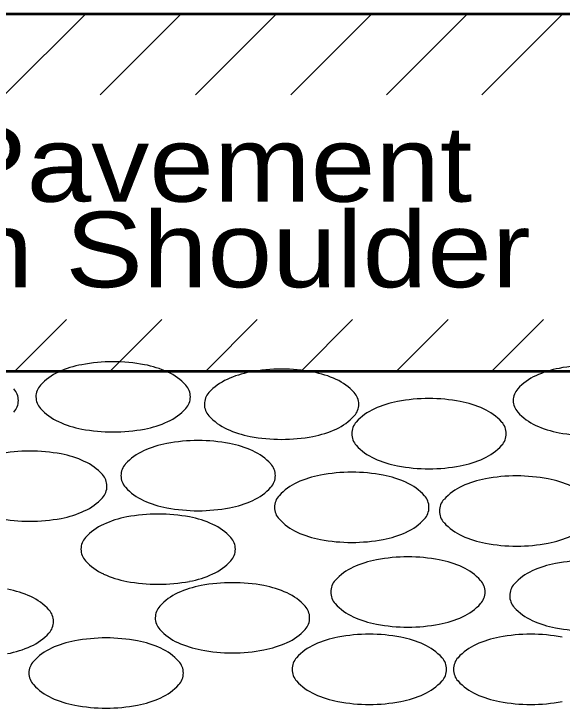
# Model space of a CAD drawing. Extents: x 32.6 to 67.9, y 27.2 to 49.
# Drawn here: x 39.108 to 39.976, y 41.257 to 42.356 of the extents above; entities that cross this region are included whole.
import ezdxf

# ---------------------------------------------------------------- set-up
doc = ezdxf.new("R2010")
doc.units = 0
doc.header["$LTSCALE"] = 0.048
for name, color, linetype, lineweight in [('1', 7, 'Continuous', 25), ('3', 7, 'Continuous', 25), ('4', 7, 'Continuous', 25)]:
    doc.layers.add(name, color=color, linetype=linetype, lineweight=lineweight)

msp = doc.modelspace()

# ---------------------------------------------------------------- linework, layer by layer
at = {"layer": '1', "lineweight": 53}
for p, q in [((37.71925, 42.35625), (46.47142, 42.35625)), ((37.96942, 41.79058), (40.392, 41.79058))]:
    msp.add_line(p, q, dxfattribs=at)
at = {"layer": '1'}
for p, q in [((39.09317, 42.22792), (39.2215, 42.35625)), ((39.24442, 42.22792), (39.37267, 42.35625)), ((39.3955, 42.22792), (39.52383, 42.35625)), ((39.54667, 42.22792), (39.67492, 42.35625)), ((39.69783, 42.22792), (39.82608, 42.35625)), ((39.84892, 42.22792), (39.97725, 42.35625)), ((39.10925, 41.79058), (39.191, 41.87217)), ((39.2605, 41.79058), (39.34208, 41.87217)), ((39.41158, 41.79058), (39.49325, 41.87217)), ((39.56275, 41.79058), (39.64433, 41.87217)), ((39.71383, 41.79058), (39.7955, 41.87217)), ((39.86508, 41.79058), (39.94667, 41.87217))]:
    msp.add_line(p, q, dxfattribs=at)
at = {"layer": '4'}
for centre, radius, start, end in [((39.24495, 41.64279), 0.16068, 100.64033, 114.42143), ((39.26498, 41.53692), 0.26839, 89.99639, 100.65923), ((39.26498, 41.53692), 0.26839, 79.34077, 90.0036), ((39.285, 41.64244), 0.16097, 65.6104, 79.39151), ((39.21503, 41.7087), 0.08822, 114.41192, 137.62591), ((39.31499, 41.7087), 0.08822, 42.37408, 65.58808), ((39.51214, 41.63111), 0.16078, 100.74124, 114.52234), ((39.53181, 41.5253), 0.26839, 89.99639, 100.65923), ((39.53181, 41.5253), 0.26839, 79.34077, 90.0036), ((39.55154, 41.63082), 0.16106, 65.50965, 79.29076), ((40.00127, 41.63667), 0.16106, 100.70924, 114.49034), ((40.02101, 41.53115), 0.26839, 89.99639, 100.65923), ((39.97099, 41.70307), 0.08808, 114.47965, 137.69364), ((39.17007, 41.74974), 0.02739, 137.7174, 180.0594), ((39.35995, 41.74974), 0.02739, 359.94059, 42.28259), ((39.48186, 41.69702), 0.08822, 114.41192, 137.62591), ((39.58182, 41.69702), 0.08822, 42.37408, 65.58808), ((39.08756, 41.7439), 0.02739, 359.94059, 42.28259), ((39.43683, 41.73813), 0.02729, 137.64282, 179.98482), ((39.62685, 41.73813), 0.02729, 0.01517, 42.35717), ((39.9261, 41.7439), 0.02739, 137.7174, 180.0594), ((39.17, 41.74974), 0.02729, 180.01517, 222.35717), ((39.36002, 41.74974), 0.02729, 317.64282, 359.98482), ((39.76529, 41.47863), 0.26839, 89.99639, 100.65923), ((39.76529, 41.47863), 0.26839, 79.34077, 90.0036), ((39.08763, 41.7439), 0.02729, 317.64282, 359.98482), ((39.4369, 41.73813), 0.02739, 179.94059, 222.28259), ((39.62678, 41.73813), 0.02739, 317.7174, 0.0594), ((39.74527, 41.58416), 0.16097, 100.60849, 114.3896), ((39.78531, 41.58416), 0.16097, 65.6104, 79.39151), ((39.92603, 41.7439), 0.02729, 180.01517, 222.35717), ((39.21503, 41.79085), 0.08822, 222.37408, 245.58808), ((39.31499, 41.79085), 0.08822, 294.41192, 317.62591), ((39.71528, 41.65063), 0.08808, 114.47965, 137.69364), ((39.81531, 41.65063), 0.08808, 42.30635, 65.52034), ((39.97099, 41.7848), 0.08808, 222.30635, 245.52034), ((39.48186, 41.77917), 0.08822, 222.37408, 245.58808), ((39.58182, 41.77917), 0.08822, 294.41192, 317.62591), ((39.24531, 41.85676), 0.16078, 245.47766, 259.25876), ((39.28471, 41.85704), 0.16106, 280.70924, 294.49034), ((39.67039, 41.69146), 0.02739, 137.7174, 180.0594), ((39.8602, 41.69139), 0.02742, 0.13286, 42.47486), ((40.00127, 41.8512), 0.16106, 245.50965, 259.29076), ((39.26498, 41.96256), 0.26839, 259.34077, 270.0036), ((39.26498, 41.96256), 0.26839, 269.99639, 280.65923), ((39.51214, 41.84507), 0.16078, 245.47766, 259.25876), ((39.55154, 41.84536), 0.16106, 280.70924, 294.49034), ((39.67039, 41.69146), 0.02739, 179.94059, 222.28259), ((39.8602, 41.69153), 0.02742, 317.52513, 359.86713), ((40.02101, 41.95672), 0.26839, 259.34077, 270.0036), ((39.39971, 41.41216), 0.26839, 89.99639, 100.65923), ((39.39971, 41.41216), 0.26839, 79.34077, 90.0036), ((39.53181, 41.95088), 0.26839, 259.34077, 270.0036), ((39.53181, 41.95088), 0.26839, 269.99639, 280.65923), ((39.37969, 41.51768), 0.16097, 100.60849, 114.3896), ((39.41973, 41.51768), 0.16097, 65.6104, 79.39151), ((39.71528, 41.73228), 0.08808, 222.30635, 245.52034), ((39.81531, 41.73228), 0.08808, 294.47965, 317.69364), ((39.13295, 41.39556), 0.26839, 89.99639, 100.65923), ((39.13295, 41.39556), 0.26839, 79.34077, 90.0036), ((39.15261, 41.50136), 0.16078, 65.47766, 79.25876), ((39.34969, 41.58416), 0.08808, 114.47965, 137.69364), ((39.44973, 41.58416), 0.08808, 42.30635, 65.52034), ((39.1829, 41.56727), 0.08822, 42.37408, 65.58808), ((39.74527, 41.79876), 0.16097, 245.6104, 259.39151), ((39.78531, 41.79876), 0.16097, 280.60849, 294.3896), ((39.3048, 41.62498), 0.02739, 137.7174, 180.0594), ((39.49461, 41.62498), 0.02739, 359.94059, 42.28259), ((39.76529, 41.90428), 0.26839, 259.34077, 270.0036), ((39.76529, 41.90428), 0.26839, 269.99639, 280.65923), ((39.22793, 41.60838), 0.02729, 0.01517, 42.35717), ((39.3048, 41.62498), 0.02739, 179.94059, 222.28259), ((39.49461, 41.62498), 0.02739, 317.7174, 0.0594), ((39.62301, 41.46752), 0.16097, 100.60849, 114.3896), ((39.64303, 41.362), 0.26839, 89.99639, 100.65923), ((39.64303, 41.362), 0.26839, 79.34077, 90.0036), ((39.66305, 41.46788), 0.16068, 65.57856, 79.35967), ((39.9043, 41.35616), 0.26839, 89.99639, 100.65923), ((39.9043, 41.35651), 0.26801, 79.33316, 89.99599), ((39.59301, 41.53378), 0.08822, 114.41192, 137.62591), ((39.69297, 41.53378), 0.08822, 42.37408, 65.58808), ((39.88428, 41.46168), 0.16097, 100.60849, 114.3896), ((39.92425, 41.46168), 0.16097, 65.6104, 79.39151), ((39.22785, 41.60838), 0.02739, 317.7174, 0.0594), ((39.34969, 41.66581), 0.08808, 222.30635, 245.52034), ((39.44973, 41.66581), 0.08808, 294.47965, 317.69364), ((39.85428, 41.52794), 0.08822, 114.41192, 137.62591), ((39.54805, 41.57482), 0.02739, 137.7174, 180.0594), ((39.73793, 41.57482), 0.02739, 359.94059, 42.28259), ((39.1829, 41.64942), 0.08822, 294.41192, 317.62591), ((39.37969, 41.73228), 0.16097, 245.6104, 259.39151), ((39.41973, 41.73228), 0.16097, 280.60849, 294.3896), ((39.80933, 41.56898), 0.02739, 137.7174, 180.0594), ((39.15261, 41.71533), 0.16078, 280.74124, 294.52234), ((39.39971, 41.83781), 0.26839, 259.34077, 270.0036), ((39.39971, 41.83781), 0.26839, 269.99639, 280.65923), ((39.54805, 41.57482), 0.02739, 179.94059, 222.28259), ((39.73793, 41.57482), 0.02739, 317.7174, 0.0594), ((39.80933, 41.56898), 0.02739, 179.94059, 222.28259), ((39.31663, 41.40154), 0.16078, 100.74124, 114.52234), ((39.3363, 41.29574), 0.26839, 89.99639, 100.65923), ((39.3363, 41.29574), 0.26839, 79.34077, 90.0036), ((39.35603, 41.40126), 0.16106, 65.50965, 79.29076), ((39.13295, 41.82113), 0.26839, 259.34077, 270.0036), ((39.13295, 41.82113), 0.26839, 269.99639, 280.65923), ((39.28635, 41.46745), 0.08822, 114.41192, 137.62591), ((39.38631, 41.46745), 0.08822, 42.37408, 65.58808), ((39.59301, 41.61586), 0.08822, 222.37408, 245.58808), ((39.69297, 41.61586), 0.08822, 294.41192, 317.62591), ((39.85428, 41.61002), 0.08822, 222.37408, 245.58808), ((39.24132, 41.50856), 0.02729, 137.64282, 179.98482), ((39.43134, 41.50856), 0.02729, 0.01517, 42.35717), ((39.62301, 41.68212), 0.16097, 245.6104, 259.39151), ((39.66305, 41.68177), 0.16068, 280.64033, 294.42143), ((39.88428, 41.67628), 0.16097, 245.6104, 259.39151), ((39.92425, 41.67628), 0.16097, 280.60849, 294.3896), ((39.64303, 41.78765), 0.26839, 259.34077, 270.0036), ((39.64303, 41.78765), 0.26839, 269.99639, 280.65923), ((39.9043, 41.7818), 0.26839, 259.34077, 270.0036), ((39.9043, 41.78145), 0.26801, 270.004, 280.66684), ((39.24139, 41.50856), 0.02739, 179.94059, 222.28259), ((39.43127, 41.50856), 0.02739, 317.7174, 0.0594), ((39.73195, 41.22791), 0.26839, 89.99639, 100.65923), ((39.73195, 41.22791), 0.26839, 79.34077, 90.0036), ((39.28635, 41.5496), 0.08822, 222.37408, 245.58808), ((39.38631, 41.5496), 0.08822, 294.41192, 317.62591), ((39.71221, 41.33343), 0.16106, 100.70924, 114.49034), ((39.75168, 41.33343), 0.16106, 65.50965, 79.29076), ((39.99572, 41.32758), 0.16106, 100.70924, 114.49034), ((40.01545, 41.22206), 0.26839, 89.99639, 100.65923), ((39.68193, 41.39983), 0.08808, 114.47965, 137.69364), ((39.78197, 41.39983), 0.08808, 42.30635, 65.52034), ((39.96543, 41.39399), 0.08808, 114.47965, 137.69364), ((39.31628, 41.61551), 0.16068, 245.57856, 259.35967), ((39.35632, 41.61586), 0.16097, 280.60849, 294.3896), ((39.63697, 41.44073), 0.02729, 137.64282, 179.98482), ((39.82692, 41.44073), 0.02729, 0.01517, 42.35717), ((39.33665, 41.72131), 0.26843, 259.25928, 269.92212), ((39.33594, 41.72131), 0.26843, 270.07788, 280.74071), ((39.43427, 41.2926), 0.16106, 100.70924, 114.49034), ((39.454, 41.18708), 0.26839, 89.99639, 100.65923), ((39.454, 41.18708), 0.26839, 79.34077, 90.0036), ((39.47374, 41.2926), 0.16106, 65.50965, 79.29076), ((39.92048, 41.43489), 0.02729, 137.64282, 179.98482), ((39.06818, 41.28676), 0.16097, 65.6104, 79.39151), ((39.40398, 41.35901), 0.08808, 114.47965, 137.69364), ((39.50402, 41.35901), 0.08808, 42.30635, 65.52034), ((39.63704, 41.44073), 0.02739, 179.94059, 222.28259), ((39.82685, 41.44073), 0.02739, 317.7174, 0.0594), ((39.09818, 41.35302), 0.08822, 42.37408, 65.58808), ((39.92055, 41.43489), 0.02739, 179.94059, 222.28259), ((39.35903, 41.3999), 0.02729, 137.64282, 179.98482), ((39.54898, 41.3999), 0.02729, 0.01517, 42.35717), ((39.68193, 41.48156), 0.08808, 222.30635, 245.52034), ((39.78197, 41.48156), 0.08808, 294.47965, 317.69364), ((39.96543, 41.47571), 0.08808, 222.30635, 245.52034), ((39.14314, 41.39406), 0.02739, 359.94059, 42.28259), ((39.14314, 41.39406), 0.02739, 317.7174, 0.0594), ((39.3591, 41.3999), 0.02739, 179.94059, 222.28259), ((39.54891, 41.3999), 0.02739, 317.7174, 0.0594), ((39.71221, 41.54796), 0.16106, 245.50965, 259.29076), ((39.75168, 41.54796), 0.16106, 280.70924, 294.49034), ((39.99543, 41.54219), 0.16097, 245.6104, 259.39151), ((39.73195, 41.65348), 0.26839, 259.34077, 270.0036), ((39.73195, 41.65348), 0.26839, 269.99639, 280.65923), ((40.01545, 41.64771), 0.26839, 259.34077, 270.0036), ((39.09818, 41.4351), 0.08822, 294.41192, 317.62591), ((39.40398, 41.44073), 0.08808, 222.30635, 245.52034), ((39.50402, 41.44073), 0.08808, 294.47965, 317.69364), ((39.67082, 41.10543), 0.26839, 89.99639, 100.65923), ((39.67082, 41.10543), 0.26839, 79.34077, 90.0036), ((39.92653, 41.10543), 0.26839, 89.99639, 100.65923), ((39.92653, 41.10543), 0.26839, 79.34077, 90.0036), ((39.23384, 41.20546), 0.16068, 100.64033, 114.42143), ((39.25386, 41.09958), 0.26839, 89.99639, 100.65923), ((39.25386, 41.09958), 0.26839, 79.34077, 90.0036), ((39.27388, 41.20511), 0.16097, 65.6104, 79.39151), ((39.43398, 41.50721), 0.16097, 245.6104, 259.39151), ((39.47402, 41.50721), 0.16097, 280.60849, 294.3896), ((39.65079, 41.21095), 0.16097, 100.60849, 114.3896), ((39.69084, 41.2113), 0.16068, 65.57856, 79.35967), ((39.90651, 41.21095), 0.16097, 100.60849, 114.3896), ((39.06818, 41.50136), 0.16097, 280.60849, 294.3896), ((39.20391, 41.27137), 0.08822, 114.41192, 137.62591), ((39.30388, 41.27137), 0.08822, 42.37408, 65.58808), ((39.6208, 41.27742), 0.08808, 114.47965, 137.69364), ((39.72076, 41.27721), 0.08822, 42.37408, 65.58808), ((39.87651, 41.27721), 0.08822, 114.41192, 137.62591), ((39.454, 41.61273), 0.26839, 259.34077, 270.0036), ((39.454, 41.61273), 0.26839, 269.99639, 280.65923), ((39.15896, 41.31241), 0.02739, 137.7174, 180.0594), ((39.34884, 41.31241), 0.02739, 359.94059, 42.28259), ((39.57591, 41.31818), 0.02742, 137.52513, 179.86713), ((39.76572, 41.31825), 0.02739, 359.94059, 42.28259), ((39.83156, 41.31825), 0.02739, 137.7174, 180.0594), ((39.57591, 41.31832), 0.02742, 180.13286, 222.47486), ((39.76572, 41.31825), 0.02739, 317.7174, 0.0594), ((39.83156, 41.31825), 0.02739, 179.94059, 222.28259), ((39.15896, 41.31241), 0.02739, 179.94059, 222.28259), ((39.34884, 41.31241), 0.02739, 317.7174, 0.0594), ((39.6208, 41.35908), 0.08808, 222.30635, 245.52034), ((39.72076, 41.35929), 0.08822, 294.41192, 317.62591), ((39.87651, 41.35929), 0.08822, 222.37408, 245.58808), ((39.20391, 41.35345), 0.08822, 222.37408, 245.58808), ((39.30388, 41.35345), 0.08822, 294.41192, 317.62591), ((39.23384, 41.41935), 0.16068, 245.57856, 259.35967), ((39.27388, 41.41971), 0.16097, 280.60849, 294.3896), ((39.65079, 41.42555), 0.16097, 245.6104, 259.39151), ((39.69084, 41.4252), 0.16068, 280.64033, 294.42143), ((39.90651, 41.42555), 0.16097, 245.6104, 259.39151), ((39.25386, 41.52523), 0.26839, 259.34077, 270.0036), ((39.25386, 41.52523), 0.26839, 269.99639, 280.65923), ((39.67082, 41.53107), 0.26839, 259.34077, 270.0036), ((39.67082, 41.53107), 0.26839, 269.99639, 280.65923), ((39.92653, 41.53107), 0.26839, 259.34077, 270.0036), ((39.92653, 41.53107), 0.26839, 269.99639, 280.65923)]:
    msp.add_arc(centre, radius, start, end, dxfattribs=at)

# ---------------------------------------------------------------- texts
at = {"layer": '3', "width": 1.15}
for s, p in [('Flexible Pavement', (38.31967, 42.05883)), ('or Median Shoulder', (38.31967, 41.92333))]:
    msp.add_text(s, height=0.1197, dxfattribs=at).set_placement(p)

doc.saveas('drawing.dxf')
